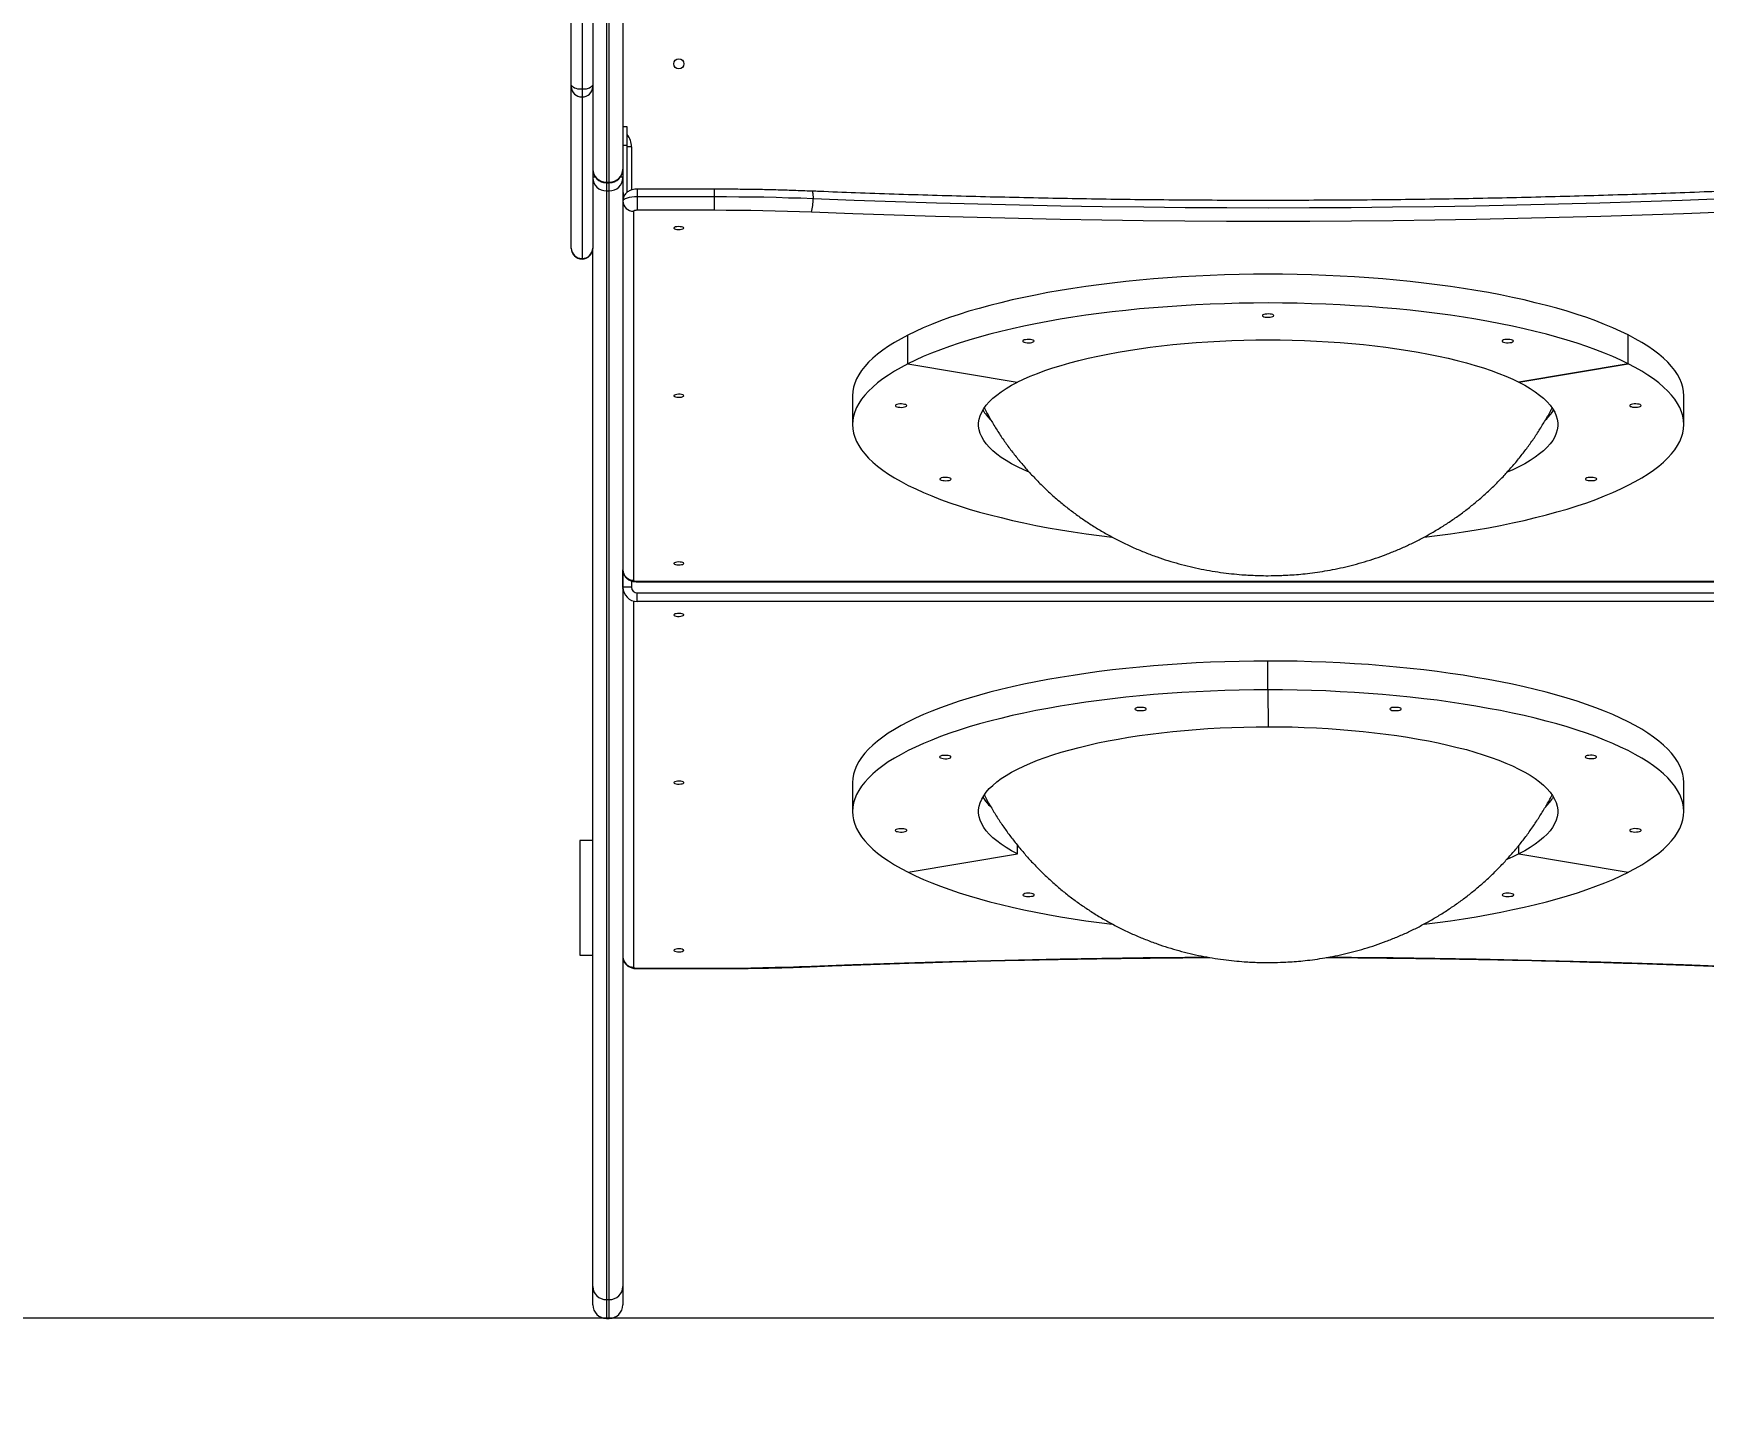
# Model space of a CAD drawing. Header units: millimetres. Extents: x -5609 to 5139, y -3980 to 3221.
# Drawn here: x -531 to 633, y -1345 to -377 of the extents above; entities that cross this region are included whole.
import ezdxf

# ---------------------------------------------------------------- set-up
doc = ezdxf.new("R2010")
doc.units = ezdxf.units.MM
for name, color, linetype in [('DIKOM_ОБЪЕКТ', 7, 'Continuous'), ('DIKOM_РАЗМЕР_ЗОНА', 7, 'Continuous'), ('DIKOM_РАЗМЕР_ОБЪЕКТА', 7, 'Continuous')]:
    doc.layers.add(name, color=color, linetype=linetype)
doc.styles.add('style1', font='arial.ttf', dxfattribs={"width": 0.8})
doc.dimstyles.new('1-50', dxfattribs={"dimtxt": 300, "dimasz": 200, "dimexe": 100, "dimexo": 0, "dimgap": 100, "dimtad": 1, "dimtxsty": 'style1', "dimcen": 200, "dimclrd": 7, "dimclre": 7, "dimclrt": 7, "dimadec": 1, "dimazin": 2, "dimtfac": 1, "dimtmove": 0, "dimatfit": 2, "dimfxl": 0, "dimlwd": 25, "dimlwe": 18, "dimarcsym": 0})

# ---------------------------------------------------------------- blocks, each defined once
blk = doc.blocks.new('A$Cc336a1e3')
at = {"color": 8, "linetype": 'Continuous', "lineweight": 15}
for p, q in [((2671.5, 1006.6), (2671.5, 857.1)), ((2706, 816.9), (2703, 816.9)), ((2706, 816.9), (2706, 786.9)), ((2680.8, 795.8), (2679, 795.8)), ((2688.5, 792.4), (2688.5, 791.9)), ((2690.5, 791.9), (2690.5, 792.4)), ((2700, 795.8), (2698.2, 795.8)), ((2688.5, 791.9), (2688.5, 786.3)), ((2690.5, 786.3), (2690.5, 791.9)), ((2710, 787.4), (2710, 782.1)), ((2763.6, 787.4), (2763.6, 782.1)), ((2671.5, 739.1), (2671.5, 738.7)), ((2956.3, 627.1), (2952.7, 631.1)), ((2706, 514.3), (2706, 509.9)), ((2710, 514), (2710, 513.7)), ((2700, 509.5), (2700, 509.4)), ((2707.5, 500.2), (2707.5, 244.9)), ((3347.3, 361.3), (3343.7, 357.3)), ((2710, 243.9), (2710, 244.2)), ((2763.6, 243.9), (2763.6, 244.2)), ((2688.5, 13.1), (2688.5, 0)), ((2690.5, 0), (2690.5, 13.1))]:
    blk.add_line(p, q, dxfattribs=at)
at = {"color": 7, "linetype": 'Continuous', "lineweight": 15}
for p, q in [((2664, 860.3), (2664, 999.4)), ((2679, 922.9), (2679, 860.3)), ((2700, 922.9), (2700, 801.5)), ((2688.5, 913.8), (2688.5, 792.4)), ((2690.5, 792.4), (2690.5, 913.8)), ((2664, 859), (2664, 860.3)), ((2664, 746.3), (2664, 859)), ((2671.5, 857.1), (2671.5, 851.8)), ((2671.5, 851.8), (2671.5, 739.1)), ((2679, 860.3), (2679, 859)), ((2679, 859), (2679, 746.3)), ((2703, 830.9), (2700, 830.9)), ((2703, 818.2), (2703, 830.9)), ((2700, 818.2), (2703, 818.2)), ((2703, 785.7), (2703, 818.2)), ((2688.5, 792.4), (2690.5, 792.4)), ((2700, 801.5), (2700, 801.4)), ((2700, 801.4), (2700, 795.8)), ((2700, 795.8), (2700, 795.3)), ((2700, 795.3), (2700, 22.2)), ((2688.5, 791.9), (2690.5, 791.9)), ((2688.5, 786.3), (2690.5, 786.3)), ((2688.5, 786.3), (2688.5, 13.1)), ((2690.5, 13.1), (2690.5, 786.3)), ((2703, 785.4), (2703, 785.7)), ((2763.6, 787.4), (2710, 787.4)), ((2710, 782.1), (2710, 772.8)), ((2763.6, 782.1), (2710, 782.1)), ((2763.6, 782.1), (2763.6, 772.8)), ((2707.5, 772), (2707.5, 514.7)), ((2763.6, 772.8), (2710, 772.8)), ((2664, 746.2), (2664, 746.3)), ((2679, 746.3), (2679, 746.2)), ((2679, 22.2), (2679, 746.2)), ((2898.8, 665.7), (2898.8, 685.7)), ((3401, 665.7), (3401, 685.8)), ((3401, 685.8), (3401, 685.8)), ((3401.1, 665.7), (3401.1, 685.8)), ((2898.8, 665.7), (2975, 652.8)), ((3401, 665.7), (3324.8, 652.9)), ((3324.9, 652.8), (3401.1, 665.7)), ((2975.1, 652.8), (2975.1, 652.9)), ((2975.1, 652.8), (2975.1, 652.8)), ((2860.1, 643.4), (2860.1, 623.3)), ((3439.9, 623.3), (3439.9, 643.4)), ((2700, 509.9), (2700, 521.9)), ((2710, 514), (3590, 514)), ((2710, 513.7), (3590, 513.7)), ((2706, 509.9), (2700, 509.9)), ((2700, 509.7), (2700, 509.4)), ((2710, 505.9), (3590, 505.9)), ((2710, 499.9), (2710, 505.9)), ((3590, 499.9), (2710, 499.9)), ((3149.8, 438.3), (3149.8, 458.4)), ((3149.8, 438.3), (3149.9, 412.6)), ((3150, 412.5), (3150, 412.6)), ((2860.1, 373.6), (2860.1, 353.5)), ((3439.9, 353.5), (3439.9, 373.6)), ((2679, 333.2), (2670, 333.2)), ((2670, 333.2), (2670, 253.2)), ((2975.2, 323.9), (2975.2, 329.9)), ((3324.9, 324), (3324.9, 329.9)), ((2899, 311.1), (2975.2, 323.9)), ((3324.9, 324), (3401.1, 311.1)), ((3401.2, 311.2), (3401.2, 311.2)), ((3401.2, 311.2), (3401.2, 311.2)), ((2670, 253.2), (2679, 253.2)), ((2710, 244.2), (2763.6, 244.2)), ((2710, 243.9), (2763.6, 243.9)), ((2679, 9.5), (2679, 22.2)), ((2688.5, 13.1), (2690.5, 13.1)), ((2700, 22.2), (2700, 9.5)), ((2688.5, 0), (2690.5, 0))]:
    blk.add_line(p, q, dxfattribs=at)
at = {"color": 7, "linetype": 'Continuous', "lineweight": 15, "flags": 128}
for points in [[(2671.5, 857.1), (2670, 857.1), (2668.6, 857.3), (2667.3, 857.6), (2666.2, 858), (2665.3, 858.5), (2664.6, 859.1), (2664.1, 859.7), (2664, 860.3)], [(2679, 860.3), (2678.9, 859.7), (2678.4, 859.1), (2677.7, 858.5), (2676.8, 858), (2675.7, 857.6), (2674.4, 857.3), (2673, 857.1), (2671.5, 857.1)], [(2710, 782.1), (2708, 782.1), (2706.2, 781.9), (2704.4, 781.6), (2702.9, 781.3), (2701.7, 780.8), (2700.8, 780.3), (2700.2, 779.8), (2700, 779.2)], [(2832.6, 780.7), (2824, 781.1), (2815.4, 781.3), (2806.8, 781.6), (2798.2, 781.8), (2789.6, 781.9), (2780.9, 782), (2772.3, 782.1), (2763.6, 782.1)], [(3467.4, 780.7), (3438.7, 779.6), (3409.9, 778.6), (3381.2, 777.7), (3352.4, 776.9), (3323.5, 776.2), (3294.6, 775.6), (3265.7, 775.2), (3236.8, 774.8), (3207.9, 774.5), (3178.9, 774.4), (3150, 774.3), (3121.1, 774.4), (3092.1, 774.5), (3063.2, 774.8), (3034.3, 775.2), (3005.4, 775.6), (2976.5, 776.2), (2947.6, 776.9), (2918.8, 777.7), (2890.1, 778.6), (2861.3, 779.6), (2832.6, 780.7)], [(2710, 772.8), (2709.5, 772.8), (2709, 772.7), (2708.6, 772.6), (2708.2, 772.6), (2707.9, 772.4), (2707.7, 772.3), (2707.5, 772.2), (2707.5, 772)], [(2831.6, 771.4), (2823.1, 771.7), (2814.7, 772), (2806.2, 772.2), (2797.7, 772.4), (2789.2, 772.6), (2780.7, 772.7), (2772.1, 772.7), (2763.6, 772.8)], [(3468.4, 771.4), (3439.6, 770.3), (3410.8, 769.3), (3381.9, 768.4), (3353, 767.6), (3324.1, 766.9), (3295.1, 766.3), (3266.1, 765.8), (3237.1, 765.4), (3208.1, 765.1), (3179, 765), (3150, 764.9), (3121, 765), (3091.9, 765.1), (3062.9, 765.4), (3033.9, 765.8), (3004.9, 766.3), (2975.9, 766.9), (2947, 767.6), (2918.1, 768.4), (2889.2, 769.3), (2860.4, 770.3), (2831.6, 771.4)], [(2742.5, 760.3), (2742.3, 760.7), (2741.8, 761), (2740.9, 761.2), (2739.9, 761.3), (2738.7, 761.4), (2737.6, 761.3), (2736.6, 761.1), (2735.9, 760.8), (2735.5, 760.5), (2735.5, 760.2), (2735.9, 759.9), (2736.6, 759.6), (2737.6, 759.4), (2738.7, 759.3), (2739.9, 759.3), (2740.9, 759.5), (2741.8, 759.7), (2742.3, 760), (2742.5, 760.3)], [(3401.1, 685.8), (3395.9, 688.3), (3390.4, 690.8), (3384.6, 693.2), (3378.5, 695.6), (3372.1, 697.9), (3365.5, 700.1), (3358.5, 702.3), (3351.4, 704.4), (3344, 706.4), (3336.3, 708.3), (3328.5, 710.2), (3320.4, 712), (3312.1, 713.7), (3303.6, 715.3), (3294.9, 716.8), (3286.1, 718.2), (3277.1, 719.6), (3267.9, 720.8), (3258.6, 722), (3249.1, 723), (3239.5, 724), (3229.9, 724.9), (3220.1, 725.6), (3210.2, 726.3), (3200.3, 726.9), (3190.3, 727.3), (3180.2, 727.7), (3170.2, 727.9), (3160, 728.1), (3149.9, 728.2), (3139.8, 728.1), (3129.7, 727.9), (3119.6, 727.7), (3109.6, 727.3), (3099.6, 726.9), (3089.6, 726.3), (3079.8, 725.6), (3070, 724.9), (3060.3, 724), (3050.7, 723), (3041.3, 722), (3032, 720.8), (3022.8, 719.6), (3013.8, 718.2), (3004.9, 716.8), (2996.3, 715.3), (2987.8, 713.6), (2979.5, 711.9), (2971.4, 710.2), (2963.5, 708.3), (2955.9, 706.4), (2948.5, 704.3), (2941.3, 702.3), (2934.4, 700.1), (2927.8, 697.9), (2921.4, 695.6), (2915.3, 693.2), (2909.5, 690.8), (2904, 688.3), (2898.8, 685.7)], [(3401.1, 665.7), (3395.9, 668.2), (3390.4, 670.7), (3384.6, 673.1), (3378.5, 675.5), (3372.1, 677.8), (3365.5, 680), (3358.5, 682.2), (3351.4, 684.3), (3344, 686.3), (3336.3, 688.2), (3328.5, 690.1), (3320.4, 691.9), (3312.1, 693.6), (3303.6, 695.2), (3294.9, 696.7), (3286.1, 698.2), (3277.1, 699.5), (3267.9, 700.7), (3258.6, 701.9), (3249.1, 703), (3239.5, 703.9), (3229.9, 704.8), (3220.1, 705.6), (3210.2, 706.2), (3200.3, 706.8), (3190.3, 707.2), (3180.2, 707.6), (3170.2, 707.9), (3160, 708), (3149.9, 708.1), (3139.8, 708), (3129.7, 707.9), (3119.6, 707.6), (3109.6, 707.2), (3099.6, 706.8), (3089.6, 706.2), (3079.8, 705.5), (3070, 704.8), (3060.3, 703.9), (3050.7, 702.9), (3041.3, 701.9), (3032, 700.7), (3022.8, 699.5), (3013.8, 698.1), (3004.9, 696.7), (2996.3, 695.2), (2987.8, 693.6), (2979.5, 691.9), (2971.4, 690.1), (2963.5, 688.2), (2955.9, 686.3), (2948.5, 684.3), (2941.3, 682.2), (2934.4, 680), (2927.8, 677.8), (2921.4, 675.5), (2915.3, 673.1), (2909.5, 670.7), (2904, 668.2), (2898.8, 665.7)], [(3153.9, 699.3), (3153.8, 699.6), (3153.2, 700), (3152.4, 700.2), (3151.4, 700.4), (3150.2, 700.5), (3149, 700.4), (3147.9, 700.3), (3147, 700.1), (3146.3, 699.8), (3146, 699.5), (3146, 699.1), (3146.3, 698.8), (3147, 698.5), (3147.9, 698.3), (3149, 698.2), (3150.2, 698.1), (3151.4, 698.2), (3152.4, 698.4), (3153.2, 698.6), (3153.8, 699), (3153.9, 699.3)], [(2898.8, 685.7), (2894, 683.2), (2889.4, 680.6), (2885.2, 677.9), (2881.2, 675.1), (2877.6, 672.4), (2874.3, 669.6), (2871.3, 666.8), (2868.7, 663.9), (2866.4, 661), (2864.5, 658.1), (2862.9, 655.2), (2861.7, 652.2), (2860.8, 649.3), (2860.3, 646.3), (2860.1, 643.4)], [(2975, 652.8), (2979.4, 654.9), (2984.1, 657), (2989.1, 659), (2994.3, 660.9), (2999.8, 662.8), (3005.6, 664.6), (3011.7, 666.3), (3018, 668), (3024.5, 669.6), (3031.2, 671.1), (3038.2, 672.5), (3045.3, 673.8), (3052.6, 675), (3060.1, 676.2), (3067.8, 677.2), (3075.6, 678.2), (3083.5, 679.1), (3091.6, 679.8), (3099.7, 680.5), (3107.9, 681), (3116.3, 681.5), (3124.6, 681.9), (3133, 682.1), (3141.5, 682.3), (3149.9, 682.3), (3158.4, 682.3), (3166.8, 682.1), (3175.3, 681.9), (3183.6, 681.5), (3191.9, 681.1), (3200.2, 680.5), (3208.3, 679.8), (3216.4, 679.1), (3224.3, 678.2), (3232.1, 677.2), (3239.8, 676.2), (3247.3, 675), (3254.6, 673.8), (3261.7, 672.5), (3268.7, 671.1), (3275.4, 669.6), (3281.9, 668), (3288.2, 666.3), (3294.3, 664.6), (3300.1, 662.8), (3305.6, 660.9), (3310.9, 659), (3315.8, 657), (3320.5, 654.9), (3324.9, 652.8)], [(2986.8, 681.5), (2986.6, 681.9), (2986.1, 682.2), (2985.2, 682.4), (2984.2, 682.6), (2983.1, 682.7), (2981.9, 682.7), (2980.8, 682.5), (2979.8, 682.3), (2979.2, 682), (2978.8, 681.7), (2978.8, 681.3), (2979.2, 681), (2979.8, 680.7), (2980.8, 680.5), (2981.9, 680.4), (2983.1, 680.4), (2984.2, 680.4), (2985.2, 680.6), (2986.1, 680.9), (2986.6, 681.2), (2986.8, 681.5)], [(3321.1, 681.5), (3320.9, 681.9), (3320.4, 682.2), (3319.6, 682.5), (3318.6, 682.6), (3317.4, 682.7), (3316.2, 682.7), (3315.1, 682.6), (3314.2, 682.3), (3313.5, 682), (3313.2, 681.7), (3313.2, 681.4), (3313.5, 681), (3314.2, 680.7), (3315.1, 680.5), (3316.2, 680.4), (3317.4, 680.4), (3318.6, 680.5), (3319.6, 680.6), (3320.4, 680.9), (3320.9, 681.2), (3321.1, 681.5)], [(3439.9, 643.4), (3439.9, 643.4), (3439.7, 646.4), (3439.2, 649.3), (3438.3, 652.3), (3437.1, 655.2), (3435.5, 658.2), (3433.6, 661.1), (3431.3, 663.9), (3428.7, 666.8), (3425.7, 669.6), (3422.4, 672.4), (3418.8, 675.2), (3414.8, 677.9), (3410.6, 680.6), (3406, 683.2), (3401, 685.8)], [(2898.8, 665.7), (2894, 663.1), (2889.4, 660.5), (2885.2, 657.8), (2881.2, 655.1), (2877.6, 652.3), (2874.3, 649.5), (2871.3, 646.7), (2868.7, 643.8), (2866.4, 640.9), (2864.5, 638), (2862.9, 635.1), (2861.7, 632.2), (2860.8, 629.2), (2860.3, 626.3), (2860.1, 623.3), (2860.3, 620.3), (2860.8, 617.4), (2861.7, 614.4), (2862.9, 611.5), (2864.5, 608.6), (2866.4, 605.7), (2868.7, 602.8), (2871.3, 599.9), (2874.3, 597.1), (2877.6, 594.3), (2881.2, 591.5), (2885.2, 588.8), (2889.5, 586.1), (2894.1, 583.5), (2899, 580.9), (2904.2, 578.4), (2909.7, 575.9), (2915.5, 573.5), (2921.6, 571.1), (2928, 568.8), (2934.6, 566.6), (2941.5, 564.4), (2948.7, 562.3), (2956.1, 560.3), (2963.7, 558.4), (2971.6, 556.5), (2979.7, 554.7), (2988, 553), (2996.5, 551.4), (3005.1, 549.9), (3014, 548.4), (3023, 547.1), (3032.2, 545.9), (3041.3, 544.7)], [(3258.7, 544.7), (3267.9, 545.9), (3277.1, 547.1), (3286.1, 548.5), (3295, 549.9), (3303.6, 551.4), (3312.1, 553), (3320.4, 554.7), (3328.5, 556.5), (3336.4, 558.4), (3344, 560.3), (3351.4, 562.4), (3358.6, 564.4), (3365.5, 566.6), (3372.1, 568.8), (3378.5, 571.1), (3384.6, 573.5), (3390.4, 575.9), (3395.9, 578.4), (3401.1, 581), (3406, 583.5), (3410.6, 586.2), (3414.9, 588.9), (3418.8, 591.6), (3422.5, 594.3), (3425.7, 597.1), (3428.7, 600), (3431.3, 602.8), (3433.6, 605.7), (3435.5, 608.6), (3437.1, 611.5), (3438.3, 614.5), (3439.2, 617.4), (3439.7, 620.4), (3439.9, 623.3), (3439.7, 626.3), (3439.2, 629.3), (3438.3, 632.2), (3437.1, 635.1), (3435.5, 638.1), (3433.6, 641), (3431.3, 643.9), (3428.7, 646.7), (3425.7, 649.5), (3422.4, 652.3), (3418.8, 655.1), (3414.8, 657.8), (3410.6, 660.5), (3406, 663.2), (3401, 665.7)], [(2983.3, 590), (2979.6, 591.7), (2975.2, 593.8), (2971.1, 595.9), (2967.3, 598.2), (2963.9, 600.4), (2960.8, 602.7), (2958, 605.1), (2955.6, 607.4), (2953.4, 609.8), (2951.7, 612.2), (2950.3, 614.7), (2949.2, 617.1), (2948.5, 619.6), (2948.1, 622.1), (2948.1, 624.5), (2948.5, 627), (2949.2, 629.5), (2950.3, 631.9), (2951.7, 634.4), (2953.4, 636.8), (2955.5, 639.2), (2958, 641.6), (2960.8, 643.9), (2963.9, 646.2), (2967.3, 648.5), (2971.1, 650.7), (2975.1, 652.8)], [(3324.8, 652.9), (3328.9, 650.7), (3332.7, 648.5), (3336.1, 646.2), (3339.2, 643.9), (3342, 641.6), (3344.5, 639.2), (3346.6, 636.8), (3348.3, 634.4), (3349.8, 632), (3350.8, 629.5), (3351.5, 627.1), (3351.9, 624.6), (3351.9, 622.1), (3351.5, 619.6), (3350.8, 617.2), (3349.8, 614.7), (3348.4, 612.3), (3346.6, 609.9), (3344.5, 607.5), (3342, 605.1), (3339.3, 602.8), (3336.2, 600.5), (3332.7, 598.2), (3329, 596), (3324.9, 593.8), (3320.5, 591.7), (3316.7, 590)], [(2742.5, 643.4), (2742.3, 643.7), (2741.8, 644), (2740.9, 644.2), (2739.9, 644.4), (2738.7, 644.4), (2737.6, 644.3), (2736.6, 644.1), (2735.9, 643.9), (2735.5, 643.6), (2735.5, 643.2), (2735.9, 642.9), (2736.6, 642.6), (2737.6, 642.5), (2738.7, 642.4), (2739.9, 642.4), (2740.9, 642.5), (2741.8, 642.8), (2742.3, 643.1), (2742.5, 643.4)], [(2891.9, 637.5), (2891, 637.3), (2890.3, 637), (2890, 636.7), (2890, 636.3), (2890.3, 636), (2891, 635.7), (2892, 635.5), (2893.1, 635.4), (2894.2, 635.3), (2895.4, 635.4), (2896.4, 635.6), (2897.3, 635.9), (2897.8, 636.2), (2898, 636.5), (2897.8, 636.9), (2897.3, 637.2), (2896.4, 637.4), (2895.4, 637.6), (2894.2, 637.7), (2893.1, 637.7), (2891.9, 637.5)], [(2952, 634.9), (2952.3, 634.2), (2952.6, 633.8)], [(3347.4, 633.8), (3347.7, 634.2), (3348, 634.9)], [(3404.1, 635.5), (3405.2, 635.4), (3406.4, 635.4), (3407.5, 635.5), (3408.6, 635.6), (3409.4, 635.9), (3409.9, 636.2), (3410.1, 636.5), (3409.9, 636.9), (3409.4, 637.2), (3408.6, 637.5), (3407.5, 637.6), (3406.4, 637.7), (3405.2, 637.7), (3404.1, 637.6), (3403.1, 637.3), (3402.5, 637.1), (3402.1, 636.7), (3402.1, 636.4), (3402.5, 636), (3403.1, 635.8), (3404.1, 635.5)], [(2923, 586.3), (2922, 586.1), (2921.4, 585.8), (2921, 585.5), (2921, 585.1), (2921.4, 584.8), (2922, 584.5), (2923, 584.3), (2924.1, 584.2), (2925.3, 584.1), (2926.4, 584.2), (2927.5, 584.4), (2928.3, 584.6), (2928.8, 585), (2929, 585.3), (2928.8, 585.6), (2928.3, 586), (2927.5, 586.2), (2926.4, 586.4), (2925.3, 586.5), (2924.1, 586.4), (2923, 586.3)], [(3373.1, 584.3), (3374.2, 584.2), (3375.4, 584.2), (3376.6, 584.2), (3377.6, 584.4), (3378.4, 584.7), (3378.9, 585), (3379.1, 585.3), (3378.9, 585.7), (3378.4, 586), (3377.6, 586.2), (3376.6, 586.4), (3375.4, 586.5), (3374.2, 586.5), (3373.1, 586.3), (3372.2, 586.1), (3371.5, 585.8), (3371.2, 585.5), (3371.2, 585.2), (3371.5, 584.8), (3372.2, 584.5), (3373.1, 584.3)], [(2742.5, 526.4), (2742.3, 526.8), (2741.8, 527.1), (2740.9, 527.3), (2739.9, 527.4), (2738.7, 527.5), (2737.6, 527.4), (2736.6, 527.2), (2735.9, 526.9), (2735.5, 526.6), (2735.5, 526.3), (2735.9, 526), (2736.6, 525.7), (2737.6, 525.5), (2738.7, 525.4), (2739.9, 525.5), (2740.9, 525.6), (2741.8, 525.8), (2742.3, 526.1), (2742.5, 526.4)], [(2707.5, 514.7), (2707.5, 514.6), (2707.7, 514.5), (2707.9, 514.3), (2708.2, 514.2), (2708.6, 514.1), (2709, 514.1), (2709.5, 514), (2710, 514)], [(2735.5, 490.5), (2735.7, 490.2), (2736.2, 489.9), (2737.1, 489.7), (2738.1, 489.5), (2739.3, 489.5), (2740.4, 489.6), (2741.4, 489.8), (2742.1, 490.1), (2742.5, 490.4), (2742.5, 490.7), (2742.1, 491), (2741.4, 491.3), (2740.4, 491.5), (2739.3, 491.6), (2738.1, 491.5), (2737.1, 491.4), (2736.2, 491.2), (2735.7, 490.9), (2735.5, 490.5)], [(3149.8, 458.4), (3139.9, 458.3), (3129.8, 458.1), (3119.7, 457.9), (3109.7, 457.5), (3099.7, 457.1), (3089.7, 456.5), (3079.9, 455.8), (3070.1, 455.1), (3060.4, 454.2), (3050.8, 453.2), (3041.4, 452.2), (3032.1, 451), (3022.9, 449.8), (3013.9, 448.4), (3005, 447), (2996.4, 445.5), (2987.9, 443.9), (2979.6, 442.2), (2971.5, 440.4), (2963.6, 438.5), (2956, 436.6), (2948.6, 434.5), (2941.4, 432.5), (2934.5, 430.3), (2927.9, 428.1), (2921.5, 425.8), (2915.4, 423.4), (2909.6, 421), (2904.1, 418.5), (2898.9, 415.9), (2894, 413.4), (2889.4, 410.7), (2885.1, 408), (2881.2, 405.3), (2877.5, 402.6), (2874.3, 399.8), (2871.3, 396.9), (2868.7, 394.1), (2866.4, 391.2), (2864.5, 388.3), (2862.9, 385.4), (2861.7, 382.4), (2860.8, 379.5), (2860.3, 376.5), (2860.1, 373.6)], [(3439.9, 373.6), (3439.9, 373.6), (3439.7, 376.6), (3439.2, 379.5), (3438.3, 382.5), (3437.1, 385.4), (3435.5, 388.3), (3433.6, 391.2), (3431.3, 394.1), (3428.7, 397), (3425.7, 399.8), (3422.4, 402.6), (3418.8, 405.4), (3414.8, 408.1), (3410.5, 410.8), (3405.9, 413.4), (3401, 416), (3395.8, 418.5), (3390.3, 421), (3384.5, 423.4), (3378.4, 425.8), (3372, 428.1), (3365.4, 430.3), (3358.5, 432.5), (3351.3, 434.6), (3343.9, 436.6), (3336.3, 438.5), (3328.4, 440.4), (3320.3, 442.2), (3312, 443.9), (3303.5, 445.5), (3294.9, 447), (3286, 448.5), (3277, 449.8), (3267.8, 451), (3258.5, 452.2), (3249, 453.3), (3239.5, 454.2), (3229.8, 455.1), (3220, 455.9), (3210.1, 456.5), (3200.2, 457.1), (3190.2, 457.5), (3180.2, 457.9), (3170.1, 458.2), (3160, 458.3), (3149.8, 458.4)], [(3149.8, 438.3), (3139.9, 438.2), (3129.8, 438.1), (3119.7, 437.8), (3109.7, 437.4), (3099.7, 437), (3089.7, 436.4), (3079.9, 435.8), (3070.1, 435), (3060.4, 434.1), (3050.8, 433.2), (3041.4, 432.1), (3032.1, 430.9), (3022.9, 429.7), (3013.9, 428.3), (3005, 426.9), (2996.4, 425.4), (2987.9, 423.8), (2979.6, 422.1), (2971.5, 420.3), (2963.6, 418.4), (2956, 416.5), (2948.6, 414.5), (2941.4, 412.4), (2934.5, 410.2), (2927.9, 408), (2921.5, 405.7), (2915.4, 403.3), (2909.6, 400.9), (2904.1, 398.4), (2898.9, 395.9), (2894, 393.3), (2889.4, 390.6), (2885.1, 388), (2881.2, 385.2), (2877.5, 382.5), (2874.3, 379.7), (2871.3, 376.8), (2868.7, 374), (2866.4, 371.1), (2864.5, 368.2), (2862.9, 365.3), (2861.7, 362.3), (2860.8, 359.4), (2860.3, 356.4), (2860.1, 353.5), (2860.3, 350.5), (2860.8, 347.6), (2861.7, 344.6), (2862.9, 341.7), (2864.5, 338.7), (2866.4, 335.8), (2868.7, 333), (2871.3, 330.1), (2874.3, 327.3), (2877.6, 324.5), (2881.2, 321.7), (2885.2, 319), (2889.4, 316.3), (2894, 313.7), (2899, 311.1)], [(3401.1, 311.1), (3406, 313.7), (3410.6, 316.3), (3414.8, 319), (3418.8, 321.8), (3422.4, 324.5), (3425.7, 327.3), (3428.7, 330.1), (3431.3, 333), (3433.6, 335.9), (3435.5, 338.8), (3437.1, 341.7), (3438.3, 344.7), (3439.2, 347.6), (3439.7, 350.6), (3439.9, 353.5), (3439.7, 356.5), (3439.2, 359.4), (3438.3, 362.4), (3437.1, 365.3), (3435.5, 368.2), (3433.6, 371.1), (3431.3, 374), (3428.7, 376.9), (3425.7, 379.7), (3422.4, 382.5), (3418.8, 385.3), (3414.8, 388), (3410.5, 390.7), (3405.9, 393.3), (3401, 395.9), (3395.8, 398.4), (3390.3, 400.9), (3384.5, 403.3), (3378.4, 405.7), (3372, 408), (3365.4, 410.2), (3358.5, 412.4), (3351.3, 414.5), (3343.9, 416.5), (3336.3, 418.5), (3328.4, 420.3), (3320.3, 422.1), (3312, 423.8), (3303.5, 425.4), (3294.9, 426.9), (3286, 428.4), (3277, 429.7), (3267.8, 431), (3258.5, 432.1), (3249, 433.2), (3239.5, 434.1), (3229.8, 435), (3220, 435.8), (3210.1, 436.4), (3200.2, 437), (3190.2, 437.5), (3180.2, 437.8), (3170.1, 438.1), (3160, 438.2), (3149.8, 438.3)], [(3063.1, 426), (3062, 426.1), (3060.8, 426.1), (3059.6, 426), (3058.6, 425.9), (3057.8, 425.6), (3057.3, 425.3), (3057.1, 424.9), (3057.3, 424.6), (3057.8, 424.3), (3058.6, 424), (3059.6, 423.9), (3060.8, 423.8), (3062, 423.8), (3063.1, 423.9), (3064, 424.1), (3064.7, 424.4), (3065, 424.8), (3065, 425.1), (3064.7, 425.4), (3064, 425.7), (3063.1, 426)], [(3240.8, 423.9), (3241.7, 424.2), (3242.4, 424.5), (3242.8, 424.8), (3242.8, 425.1), (3242.4, 425.5), (3241.7, 425.8), (3240.8, 426), (3239.7, 426.1), (3238.5, 426.1), (3237.4, 426.1), (3236.3, 425.9), (3235.5, 425.6), (3235, 425.3), (3234.8, 425), (3235, 424.6), (3235.5, 424.3), (3236.3, 424), (3237.4, 423.9), (3238.5, 423.8), (3239.7, 423.8), (3240.8, 423.9)], [(2975.2, 323.9), (2971.1, 326.1), (2967.3, 328.3), (2963.9, 330.6), (2960.8, 332.9), (2958, 335.2), (2955.5, 337.6), (2953.4, 340), (2951.7, 342.4), (2950.2, 344.8), (2949.2, 347.3), (2948.5, 349.8), (2948.1, 352.2), (2948.1, 354.7), (2948.5, 357.2), (2949.2, 359.6), (2950.2, 362.1), (2951.6, 364.5), (2953.4, 367), (2955.5, 369.4), (2958, 371.7), (2960.7, 374.1), (2963.8, 376.4), (2967.3, 378.6), (2971, 380.8), (2975.1, 383), (2979.5, 385.1), (2984.2, 387.2), (2989.2, 389.2), (2994.4, 391.1), (2999.9, 393), (3005.7, 394.8), (3011.8, 396.5), (3018.1, 398.2), (3024.6, 399.8), (3031.3, 401.3), (3038.3, 402.7), (3045.4, 404), (3052.7, 405.2), (3060.2, 406.4), (3067.9, 407.4), (3075.7, 408.4), (3083.6, 409.3), (3091.7, 410), (3099.8, 410.7), (3108, 411.3), (3116.4, 411.7), (3124.7, 412.1), (3133.1, 412.3), (3141.6, 412.5), (3150, 412.5)], [(3149.9, 412.6), (3158.3, 412.5), (3166.8, 412.4), (3175.2, 412.1), (3183.6, 411.7), (3191.9, 411.3), (3200.1, 410.7), (3208.2, 410), (3216.3, 409.3), (3224.2, 408.4), (3232, 407.5), (3239.7, 406.4), (3247.2, 405.3), (3254.5, 404), (3261.7, 402.7), (3268.6, 401.3), (3275.3, 399.8), (3281.9, 398.2), (3288.2, 396.6), (3294.2, 394.8), (3300, 393), (3305.5, 391.2), (3310.8, 389.2), (3315.8, 387.2), (3320.4, 385.2), (3324.8, 383), (3328.9, 380.9), (3332.7, 378.7), (3336.1, 376.4), (3339.2, 374.1), (3342, 371.8), (3344.4, 369.4), (3346.6, 367), (3348.3, 364.6), (3349.7, 362.1), (3350.8, 359.7), (3351.5, 357.2), (3351.9, 354.7), (3351.9, 352.3), (3351.5, 349.8), (3350.8, 347.3), (3349.7, 344.9), (3348.3, 342.4), (3346.6, 340), (3344.5, 337.6), (3342, 335.3), (3339.2, 332.9), (3336.1, 330.6), (3332.7, 328.4), (3328.9, 326.1), (3324.9, 324)], [(2926.9, 392.5), (2925.8, 392.6), (2924.6, 392.6), (2923.4, 392.6), (2922.4, 392.4), (2921.6, 392.1), (2921.1, 391.8), (2920.9, 391.5), (2921.1, 391.1), (2921.6, 390.8), (2922.4, 390.6), (2923.4, 390.4), (2924.6, 390.3), (2925.8, 390.3), (2926.9, 390.5), (2927.8, 390.7), (2928.5, 391), (2928.8, 391.3), (2928.8, 391.7), (2928.5, 392), (2927.8, 392.3), (2926.9, 392.5)], [(3377, 390.5), (3378, 390.7), (3378.6, 391), (3379, 391.3), (3379, 391.7), (3378.6, 392), (3378, 392.3), (3377, 392.5), (3375.9, 392.7), (3374.7, 392.7), (3373.6, 392.6), (3372.5, 392.4), (3371.7, 392.2), (3371.2, 391.9), (3371, 391.5), (3371.2, 391.2), (3371.7, 390.9), (3372.5, 390.6), (3373.6, 390.4), (3374.7, 390.4), (3375.9, 390.4), (3377, 390.5)], [(2735.5, 373.6), (2735.7, 373.3), (2736.2, 373), (2737.1, 372.7), (2738.1, 372.6), (2739.3, 372.6), (2740.4, 372.7), (2741.4, 372.8), (2742.1, 373.1), (2742.5, 373.4), (2742.5, 373.8), (2742.1, 374.1), (2741.4, 374.3), (2740.4, 374.5), (2739.3, 374.6), (2738.1, 374.6), (2737.1, 374.4), (2736.2, 374.2), (2735.7, 373.9), (2735.5, 373.6)], [(2952, 365.1), (2952.3, 364.4), (2952.6, 364)], [(3347.4, 364), (3347.7, 364.4), (3348, 365.1)], [(2895.9, 341.3), (2894.8, 341.4), (2893.6, 341.4), (2892.5, 341.4), (2891.4, 341.2), (2890.6, 340.9), (2890.1, 340.6), (2889.9, 340.3), (2890.1, 339.9), (2890.6, 339.6), (2891.4, 339.4), (2892.5, 339.2), (2893.6, 339.1), (2894.8, 339.1), (2895.9, 339.3), (2896.9, 339.5), (2897.5, 339.8), (2897.9, 340.1), (2897.9, 340.4), (2897.5, 340.8), (2896.9, 341.1), (2895.9, 341.3)], [(3408.1, 339.3), (3409, 339.5), (3409.7, 339.8), (3410, 340.1), (3410, 340.5), (3409.7, 340.8), (3409, 341.1), (3408, 341.3), (3406.9, 341.4), (3405.8, 341.5), (3404.6, 341.4), (3403.6, 341.2), (3402.7, 341), (3402.2, 340.7), (3402.1, 340.3), (3402.2, 340), (3402.7, 339.6), (3403.6, 339.4), (3404.6, 339.2), (3405.8, 339.1), (3406.9, 339.2), (3408.1, 339.3)], [(3324.9, 324), (3320.6, 321.9), (3316.5, 320.1)], [(2899, 311.1), (2904.1, 308.6), (2909.6, 306.1), (2915.4, 303.7), (2921.5, 301.3), (2927.9, 299), (2934.5, 296.8), (2941.5, 294.6), (2948.6, 292.5), (2956, 290.5), (2963.7, 288.6), (2971.5, 286.7), (2979.6, 284.9), (2987.9, 283.2), (2996.4, 281.6), (3005.1, 280.1), (3013.9, 278.7), (3022.9, 277.3), (3032.1, 276.1), (3041.2, 274.9)], [(3258.7, 274.9), (3258.7, 274.9), (3268, 276.1), (3277.2, 277.3), (3286.2, 278.7), (3295.1, 280.1), (3303.7, 281.6), (3312.2, 283.3), (3320.5, 285), (3328.6, 286.7), (3336.5, 288.6), (3344.1, 290.5), (3351.5, 292.6), (3358.7, 294.7), (3365.6, 296.8), (3372.2, 299), (3378.6, 301.3), (3384.7, 303.7), (3390.5, 306.1), (3396, 308.6), (3401.2, 311.2)], [(2978.9, 295.3), (2979.1, 294.9), (2979.6, 294.6), (2980.4, 294.4), (2981.4, 294.2), (2982.6, 294.1), (2983.8, 294.1), (2984.9, 294.3), (2985.8, 294.5), (2986.5, 294.8), (2986.8, 295.1), (2986.8, 295.5), (2986.5, 295.8), (2985.8, 296.1), (2984.9, 296.3), (2983.8, 296.4), (2982.6, 296.4), (2981.4, 296.4), (2980.4, 296.2), (2979.6, 295.9), (2979.1, 295.6), (2978.9, 295.3)], [(3313.2, 295.3), (3313.4, 294.9), (3313.9, 294.6), (3314.8, 294.4), (3315.8, 294.2), (3316.9, 294.1), (3318.1, 294.2), (3319.2, 294.3), (3320.2, 294.5), (3320.8, 294.8), (3321.2, 295.1), (3321.2, 295.5), (3320.8, 295.8), (3320.2, 296.1), (3319.2, 296.3), (3318.1, 296.4), (3316.9, 296.5), (3315.8, 296.4), (3314.8, 296.2), (3313.9, 296), (3313.4, 295.6), (3313.2, 295.3)], [(2735.5, 256.6), (2735.7, 256.3), (2736.2, 256), (2737.1, 255.8), (2738.1, 255.6), (2739.3, 255.6), (2740.4, 255.7), (2741.4, 255.9), (2742.1, 256.2), (2742.5, 256.5), (2742.5, 256.8), (2742.1, 257.1), (2741.4, 257.4), (2740.4, 257.6), (2739.3, 257.7), (2738.1, 257.6), (2737.1, 257.5), (2736.2, 257.3), (2735.7, 257), (2735.5, 256.6)], [(2707.5, 244.9), (2707.5, 244.8), (2707.7, 244.7), (2707.9, 244.5), (2708.2, 244.4), (2708.6, 244.3), (2709, 244.3), (2709.5, 244.2), (2710, 244.2)], [(2763.6, 244.2), (2772.1, 244.2), (2780.7, 244.3), (2789.2, 244.4), (2797.7, 244.6), (2806.2, 244.8), (2814.7, 245), (2823.1, 245.3), (2831.6, 245.6)]]:
    blk.add_lwpolyline(points, dxfattribs=at)
at = {"color": 8, "linetype": 'Continuous', "lineweight": 15, "flags": 128}
for points in [[(2831.9, 786.1), (2832, 786), (2832.2, 785.7), (2832.3, 785.2), (2832.4, 784.4), (2832.5, 783.3), (2832.6, 782.1), (2832.6, 780.7)], [(2700.4, 507.1), (2700.1, 508), (2700, 509.4)], [(2831.6, 245.6), (2860.4, 246.7), (2889.2, 247.7), (2918.1, 248.6), (2947, 249.4), (2975.9, 250.1), (3004.9, 250.7), (3033.9, 251.2), (3062.9, 251.6), (3091.9, 251.8), (3107.8, 251.9)], [(2831.9, 245.3), (2831.8, 245.3), (2831.6, 245.6)], [(3192.1, 251.9), (3208.1, 251.8), (3237.1, 251.6), (3266.1, 251.2), (3295.1, 250.7), (3324.1, 250.1), (3353, 249.4), (3381.9, 248.6), (3410.8, 247.7), (3439.6, 246.7), (3468.4, 245.6)]]:
    blk.add_lwpolyline(points, dxfattribs=at)
at = {"color": 7, "linetype": 'Continuous', "lineweight": 15}
blk.add_circle((2739, 874.9), 3.5, dxfattribs=at)
for centre, radius, start, end in [((2671.3, 859.1), 7.34, 181.3079, 271.2511), ((2671.7, 859.1), 7.34, 268.749, 358.692), ((2688.3, 801.7), 9.3, 181.3082, 271.2509), ((2688.5, 801.4), 9.5, 180, 270), ((2688.3, 795.6), 9.3, 181.3082, 271.2508), ((2690.7, 801.7), 9.3, 268.7493, 358.6914), ((2690.5, 801.4), 9.5, 270, 0), ((2690.7, 795.6), 9.3, 268.7495, 358.6914), ((2705.6, 785.7), 5.55, 180.0877, 211.8343), ((2800.9, 779.5), 31.7, 345.1569, 2.2029), ((2707.3, 779.4), 7.34, 181.3081, 271.2509), ((2671.3, 746.5), 7.34, 181.3075, 271.2514), ((2671.5, 746.2), 7.5, 180, 270), ((2671.7, 746.5), 7.34, 268.7487, 358.6924), ((2671.5, 746.2), 7.5, 270, 0), ((2979.8, 650.8), 33.6, 211.2486, 226.0215), ((3320.2, 650.9), 33.7, 313.7231, 328.7439), ((2707.3, 522.1), 7.34, 181.3083, 271.2506), ((2710, 509.9), 10, 180, 270), ((2710, 509.9), 4, 180, 270), ((2979.9, 381.1), 33.8, 211.2693, 226.4568), ((3320.2, 381), 33.6, 313.9233, 328.7534), ((2707.3, 252.3), 7.34, 181.3074, 271.2511), ((2688.3, 22.4), 9.3, 181.3083, 271.2505), ((2690.7, 22.4), 9.3, 268.7498, 358.6913), ((2688.5, 9.5), 9.5, 180, 270), ((2690.5, 9.5), 9.5, 270, 0)]:
    blk.add_arc(centre, radius, start, end, dxfattribs=at)
at = {"color": 8, "linetype": 'Continuous', "lineweight": 15}
blk.add_arc((2692, 816.9), 14, 0, 38.2132, dxfattribs=at)
at = {"color": 7, "linetype": 'Continuous', "lineweight": 15}
for points, knots in [([(2710, 787.4), (2709.7, 787.4), (2708.9, 787.4), (2707.4, 787.3), (2705.8, 786.9), (2704.4, 786.3), (2703.3, 785.6), (2702.2, 784.7), (2701.3, 783.6), (2700.6, 782.4), (2700.2, 781), (2700, 779.9), (2700, 779.3), (2700, 779.2)], [0, 0, 0, 0, 0.058737, 0.171534, 0.304897, 0.397298, 0.489688, 0.583934, 0.680547, 0.779146, 0.879068, 0.97967, 1, 1, 1, 1]), ([(2831.9, 786.1), (2829.7, 786.1), (2823.4, 786.4), (2812.9, 786.7), (2800.4, 787.1), (2787.9, 787.3), (2775.7, 787.4), (2767.6, 787.4), (2763.6, 787.4)], [0, 0, 0, 0, 0.096281, 0.279201, 0.462121, 0.645036, 0.827948, 1, 1, 1, 1]), ([(3468.1, 786.1), (3463.4, 785.9), (3449.8, 785.3), (3427.3, 784.5), (3400.5, 783.6), (3373.7, 782.8), (3346.8, 782.1), (3319.9, 781.4), (3293, 780.9), (3266.1, 780.4), (3239.1, 780.1), (3212.2, 779.8), (3185.2, 779.7), (3158.2, 779.6), (3131.3, 779.6), (3104.3, 779.7), (3077.3, 779.9), (3050.4, 780.2), (3023.4, 780.6), (2996.5, 781.1), (2969.6, 781.7), (2942.7, 782.3), (2915.9, 783.1), (2889.1, 783.9), (2862.7, 784.8), (2843.7, 785.6), (2833.6, 786), (2831.9, 786.1)], [0, 0, 0, 0, 0.022241, 0.064501, 0.106761, 0.149021, 0.191281, 0.233542, 0.275802, 0.318063, 0.360324, 0.402584, 0.444845, 0.487106, 0.529367, 0.571628, 0.613888, 0.656149, 0.69841, 0.74067, 0.782931, 0.825192, 0.867452, 0.909712, 0.951973, 0.992008, 1, 1, 1, 1]), ([(2952.6, 633.7), (2953, 633.1), (2954.6, 630), (2957.7, 624.6), (2962, 617.6), (2966.7, 610.7), (2971.6, 604.1), (2976.8, 597.6), (2982.2, 591.3), (2987.9, 585.2), (2993.8, 579.3), (2999.9, 573.6), (3006.2, 568.2), (3012.8, 563), (3019.6, 558.1), (3026.6, 553.4), (3033.7, 549), (3041.1, 544.8), (3048.7, 540.9), (3056.4, 537.3), (3064.4, 534), (3072.3, 531), (3080.1, 528.4), (3087.7, 526.2), (3095.5, 524.2), (3103.2, 522.5), (3111, 521.1), (3118.7, 519.9), (3126.2, 519.1), (3132.6, 518.5), (3138.3, 518.2), (3143.9, 518), (3147.8, 517.9), (3150, 517.9)], [0, 0, 0, 0, 0.008777, 0.043187, 0.077613, 0.112057, 0.146522, 0.181011, 0.215528, 0.250079, 0.284667, 0.319301, 0.353989, 0.388742, 0.423574, 0.458502, 0.493548, 0.528743, 0.564124, 0.599746, 0.63568, 0.672028, 0.705008, 0.738071, 0.771207, 0.804366, 0.837418, 0.870056, 0.901514, 0.930631, 0.951044, 0.972428, 1, 1, 1, 1]), ([(3150, 517.9), (3152.9, 518), (3156.9, 518), (3163, 518.3), (3168.2, 518.6), (3174.4, 519.1), (3180.9, 519.9), (3187.9, 520.9), (3195, 522.2), (3202.4, 523.7), (3209.8, 525.5), (3217.3, 527.6), (3224.8, 530), (3232.3, 532.7), (3239.7, 535.7), (3247.1, 538.9), (3254.3, 542.4), (3261.5, 546.3), (3268.5, 550.3), (3275.4, 554.7), (3282.2, 559.3), (3288.7, 564.2), (3295.1, 569.3), (3301.3, 574.7), (3307.3, 580.3), (3313.1, 586.2), (3318.6, 592.2), (3324, 598.5), (3329.1, 605), (3333.9, 611.6), (3338.5, 618.4), (3342.8, 625.5), (3345.8, 630.6), (3347.2, 633.4), (3347.4, 633.7)], [0, 0, 0, 0, 0.035965, 0.050654, 0.075136, 0.100753, 0.128471, 0.157657, 0.188014, 0.219252, 0.251149, 0.283541, 0.316307, 0.349363, 0.382647, 0.416114, 0.449728, 0.483461, 0.517289, 0.551194, 0.585162, 0.619181, 0.653241, 0.687336, 0.721458, 0.755604, 0.78977, 0.823952, 0.858148, 0.892356, 0.926574, 0.960802, 0.995038, 1, 1, 1, 1]), ([(2700, 521.9), (2700, 521.4), (2700.1, 520.3), (2700.6, 518.9), (2701.2, 517.7), (2702, 516.7), (2702.9, 515.8), (2704, 515.1), (2705.1, 514.6), (2706.3, 514.1), (2707.7, 513.8), (2709, 513.7), (2709.8, 513.7), (2710, 513.7)], [0, 0, 0, 0, 0.111249, 0.210319, 0.303971, 0.393286, 0.479306, 0.563417, 0.647962, 0.737379, 0.839494, 0.953701, 1, 1, 1, 1]), ([(2952.6, 364), (2952.9, 363.3), (2954.5, 360.2), (2957.7, 354.8), (2962, 347.8), (2966.7, 340.9), (2971.6, 334.3), (2976.8, 327.8), (2982.2, 321.5), (2987.9, 315.4), (2993.8, 309.5), (2999.9, 303.8), (3006.2, 298.4), (3012.8, 293.2), (3019.6, 288.3), (3026.6, 283.6), (3033.7, 279.2), (3041.1, 275), (3048.7, 271.1), (3056.4, 267.5), (3064.4, 264.2), (3072.3, 261.2), (3080.1, 258.6), (3087.7, 256.4), (3095.5, 254.4), (3103.2, 252.7), (3111, 251.3), (3118.7, 250.1), (3126.2, 249.3), (3132.6, 248.7), (3138.3, 248.4), (3143.9, 248.2), (3147.8, 248.1), (3150, 248.1)], [0, 0, 0, 0, 0.008941, 0.043345, 0.077765, 0.112203, 0.146663, 0.181146, 0.215658, 0.250202, 0.284785, 0.319413, 0.354096, 0.388843, 0.423669, 0.458591, 0.493632, 0.52882, 0.564196, 0.599812, 0.63574, 0.672082, 0.705056, 0.738114, 0.771244, 0.804399, 0.837445, 0.870077, 0.90153, 0.930642, 0.951052, 0.972432, 1, 1, 1, 1]), ([(3150, 248.1), (3152.9, 248.2), (3156.9, 248.2), (3163, 248.5), (3168.2, 248.8), (3174.4, 249.3), (3180.9, 250.1), (3187.9, 251.1), (3195, 252.4), (3202.4, 253.9), (3209.8, 255.7), (3217.3, 257.8), (3224.8, 260.2), (3232.3, 262.9), (3239.7, 265.9), (3247.1, 269.1), (3254.3, 272.6), (3261.5, 276.5), (3268.5, 280.5), (3275.4, 284.9), (3282.2, 289.5), (3288.7, 294.4), (3295.1, 299.5), (3301.3, 304.9), (3307.3, 310.5), (3313.1, 316.4), (3318.6, 322.4), (3324, 328.7), (3329.1, 335.1), (3333.9, 341.8), (3338.5, 348.6), (3342.8, 355.7), (3345.8, 360.8), (3347.2, 363.6), (3347.4, 364)], [0, 0, 0, 0, 0.035957, 0.050642, 0.075118, 0.100729, 0.128441, 0.15762, 0.18797, 0.2192, 0.25109, 0.283474, 0.316233, 0.349281, 0.382557, 0.416017, 0.449623, 0.483348, 0.517168, 0.551065, 0.585025, 0.619036, 0.653088, 0.687174, 0.721289, 0.755427, 0.789585, 0.823759, 0.857947, 0.892147, 0.926357, 0.960577, 0.994804, 1, 1, 1, 1]), ([(2700, 252.1), (2700, 251.6), (2700.1, 250.5), (2700.6, 249.1), (2701.2, 247.9), (2702, 246.9), (2702.9, 246), (2704, 245.3), (2705.1, 244.8), (2706.3, 244.3), (2707.7, 244), (2709, 243.9), (2709.8, 243.9), (2710, 243.9)], [0, 0, 0, 0, 0.111252, 0.210322, 0.30397, 0.393284, 0.47931, 0.563418, 0.647965, 0.737379, 0.839495, 0.953702, 1, 1, 1, 1]), ([(2763.6, 243.9), (2765.8, 243.9), (2772.2, 243.9), (2782.7, 244), (2795.3, 244.2), (2807.7, 244.4), (2820, 244.8), (2828, 245.1), (2831.9, 245.3)], [0, 0, 0, 0, 0.096278, 0.279184, 0.462095, 0.645008, 0.827924, 1, 1, 1, 1]), ([(2831.9, 245.3), (2836.6, 245.5), (2850.2, 246), (2872.7, 246.8), (2899.5, 247.7), (2926.3, 248.6), (2953.2, 249.3), (2980.1, 249.9), (3007, 250.4), (3033.9, 250.9), (3060.9, 251.2), (3086, 251.5), (3102.2, 251.6), (3109.4, 251.6)], [0, 0, 0, 0, 0.05096, 0.147788, 0.244616, 0.341445, 0.438274, 0.535103, 0.631933, 0.728762, 0.825592, 0.922422, 1, 1, 1, 1]), ([(3190.5, 251.6), (3192.3, 251.6), (3203, 251.6), (3222.7, 251.4), (3249.6, 251.1), (3276.6, 250.7), (3303.5, 250.2), (3330.4, 249.7), (3357.3, 249), (3384.1, 248.2), (3410.9, 247.4), (3437.3, 246.5), (3456.3, 245.8), (3466.4, 245.3), (3468.1, 245.3)], [0, 0, 0, 0, 0.018581, 0.115403, 0.212224, 0.309045, 0.405866, 0.502687, 0.599507, 0.696327, 0.793148, 0.889967, 0.981691, 1, 1, 1, 1])]:
    blk.add_open_spline(points, degree=3, knots=knots, dxfattribs=at)
at = {"color": 8, "linetype": 'Continuous', "lineweight": 15}
for points, knots in [([(3343.7, 627.1), (3345.1, 628.5), (3347.2, 630.6), (3348.4, 632.7), (3348.8, 633.4)], [0, 0, 0, 0, 0.679034, 1, 1, 1, 1]), ([(2951.1, 363.5), (2951.9, 362.3), (2953.3, 360.3), (2955.3, 358.3), (2956.3, 357.4)], [0, 0, 0, 0, 0.556044, 1, 1, 1, 1])]:
    blk.add_open_spline(points, degree=3, knots=knots, dxfattribs=at)
blk = doc.blocks.new('*D1')
at = {"layer": 'Defpoints', "color": 0, "transparency": 16777216}
for p in [(791.3, 1721.4), (-4598.5, -1272.9), (790.3, -1272.9)]:
    blk.add_point(p, dxfattribs=at)
at = {"layer": 'DIKOM_РАЗМЕР_ОБЪЕКТА', "color": 7, "lineweight": 18, "transparency": 16777216}
for p, q in [((791.3, 1721.4), (-4698.5, 1721.4)), ((790.3, -1272.9), (-4698.5, -1272.9))]:
    blk.add_line(p, q, dxfattribs=at)
at = {"layer": 'DIKOM_РАЗМЕР_ОБЪЕКТА', "color": 7, "lineweight": 25, "transparency": 16777216}
blk.add_line((-4598.5, 1521.4), (-4598.5, -1072.9), dxfattribs=at)
at = {"layer": 'DIKOM_РАЗМЕР_ОБЪЕКТА', "color": 7, "transparency": 16777216}
for points in [[(-4631.8, 1521.4), (-4565.2, 1521.4), (-4598.5, 1721.4)], [(-4631.8, -1072.9), (-4565.2, -1072.9), (-4598.5, -1272.9)]]:
    blk.add_solid(points, dxfattribs=at)
at = {"layer": 'DIKOM_РАЗМЕР_ОБЪЕКТА', "color": 7, "transparency": 16777216, "insert": (-4851.8, 224.3), "char_height": 300, "attachment_point": 5, "rotation": 90, "style": 'style1'}
blk.add_mtext('3000', dxfattribs=at)
blk = doc.blocks.new('*D2')
at = {"layer": 'Defpoints', "color": 0, "transparency": 16777216}
for p in [(-5158.5, 3221.4), (639.3, 3221.4), (2080.3, -2772.9)]:
    blk.add_point(p, dxfattribs=at)
at = {"layer": 'DIKOM_РАЗМЕР_ЗОНА', "color": 7, "lineweight": 18, "transparency": 16777216}
for p, q in [((639.3, 3221.4), (-5258.5, 3221.4)), ((2080.3, -2772.9), (-5258.5, -2772.9))]:
    blk.add_line(p, q, dxfattribs=at)
at = {"layer": 'DIKOM_РАЗМЕР_ЗОНА', "color": 7, "lineweight": 25, "transparency": 16777216}
blk.add_line((-5158.5, -2572.9), (-5158.5, 3021.4), dxfattribs=at)
at = {"layer": 'DIKOM_РАЗМЕР_ЗОНА', "color": 7, "transparency": 16777216}
for points in [[(-5191.8, 3021.4), (-5125.2, 3021.4), (-5158.5, 3221.4)], [(-5191.8, -2572.9), (-5125.2, -2572.9), (-5158.5, -2772.9)]]:
    blk.add_solid(points, dxfattribs=at)
at = {"layer": 'DIKOM_РАЗМЕР_ЗОНА', "color": 7, "transparency": 16777216, "insert": (-5411.7, 224.3), "char_height": 300, "attachment_point": 5, "rotation": 90, "style": 'style1'}
blk.add_mtext('6000', dxfattribs=at)
blk = doc.blocks.new('*D3')
at = {"layer": 'Defpoints', "color": 0, "transparency": 16777216}
for p in [(3639.9, 380.1), (-2820.2, -123), (3639.9, -3311)]:
    blk.add_point(p, dxfattribs=at)
at = {"layer": 'DIKOM_РАЗМЕР_ОБЪЕКТА', "color": 7, "lineweight": 18, "transparency": 16777216}
for p, q in [((3639.9, 380.1), (3639.9, -3411)), ((-2820.2, -123), (-2820.2, -3411))]:
    blk.add_line(p, q, dxfattribs=at)
at = {"layer": 'DIKOM_РАЗМЕР_ОБЪЕКТА', "color": 7, "lineweight": 25, "transparency": 16777216}
blk.add_line((-2620.2, -3311), (3439.9, -3311), dxfattribs=at)
at = {"layer": 'DIKOM_РАЗМЕР_ОБЪЕКТА', "color": 7, "transparency": 16777216}
for points in [[(-2620.2, -3277.7), (-2620.2, -3344.3), (-2820.2, -3311)], [(3439.9, -3277.7), (3439.9, -3344.3), (3639.9, -3311)]]:
    blk.add_solid(points, dxfattribs=at)
at = {"layer": 'DIKOM_РАЗМЕР_ОБЪЕКТА', "color": 7, "transparency": 16777216, "insert": (300, -3057.8), "char_height": 300, "attachment_point": 5, "style": 'style1'}
blk.add_mtext('6450', dxfattribs=at)
blk = doc.blocks.new('*D4')
at = {"layer": 'Defpoints', "color": 0, "transparency": 16777216}
for p in [(-4320.2, -436.1), (5138.6, -774.6), (5138.6, -3880)]:
    blk.add_point(p, dxfattribs=at)
at = {"layer": 'DIKOM_РАЗМЕР_ЗОНА', "color": 7, "lineweight": 18, "transparency": 16777216}
for p, q in [((-4320.2, -436.1), (-4320.2, -3980)), ((5138.6, -774.6), (5138.6, -3980))]:
    blk.add_line(p, q, dxfattribs=at)
at = {"layer": 'DIKOM_РАЗМЕР_ЗОНА', "color": 7, "lineweight": 25, "transparency": 16777216}
blk.add_line((-4120.2, -3880), (4938.6, -3880), dxfattribs=at)
at = {"layer": 'DIKOM_РАЗМЕР_ЗОНА', "color": 7, "transparency": 16777216}
for points in [[(-4120.2, -3846.7), (-4120.2, -3913.3), (-4320.2, -3880)], [(4938.6, -3846.7), (4938.6, -3913.3), (5138.6, -3880)]]:
    blk.add_solid(points, dxfattribs=at)
at = {"layer": 'DIKOM_РАЗМЕР_ЗОНА', "color": 7, "transparency": 16777216, "insert": (346.8, -3626.8), "char_height": 300, "attachment_point": 5, "style": 'style1'}
blk.add_mtext('9450', dxfattribs=at)

msp = doc.modelspace()

# ---------------------------------------------------------------- block references
at = {"layer": 'DIKOM_ОБЪЕКТ'}
msp.add_blockref('A$Cc336a1e3', (-2820.166, -1272.903), dxfattribs=at)

# ---------------------------------------------------------------- dimensions: what is measured, and where the dimension line sits
at = {"layer": 'DIKOM_РАЗМЕР_ЗОНА'}
dim = msp.add_linear_dim(base=(-5158.5, 3221.444), p1=(2080.276, -2772.903), p2=(639.334, 3221.444), angle=90, text='6000', dimstyle='1-50', dxfattribs=at)
dim.commit()
dim.dimension.update_dxf_attribs({"geometry": '*D2', "text_midpoint": (-5158.5, 224.27), "dimtype": 160})
dim = msp.add_linear_dim(base=(5138.624, -3880), p1=(-4320.166, -436.141), p2=(5138.624, -774.641), text='9450', dimstyle='1-50', dxfattribs=at)
dim.commit()
dim.dimension.update_dxf_attribs({"geometry": '*D4', "text_midpoint": (346.776, -3880), "dimtype": 160})
at = {"layer": 'DIKOM_РАЗМЕР_ОБЪЕКТА'}
dim = msp.add_linear_dim(base=(-4598.5, -1272.903), p1=(791.335, 1721.444), p2=(790.335, -1272.903), angle=90, text='3000', dimstyle='1-50', dxfattribs=at)
dim.commit()
dim.dimension.update_dxf_attribs({"geometry": '*D1', "text_midpoint": (-4598.5, 224.27), "dimtype": 160})
dim = msp.add_linear_dim(base=(3639.915, -3311), p1=(-2820.166, -123), p2=(3639.915, 380.085), text='6450', dimstyle='1-50', dxfattribs=at)
dim.commit()
dim.dimension.update_dxf_attribs({"geometry": '*D3', "text_midpoint": (300, -3311), "dimtype": 160})

doc.saveas('drawing.dxf')
